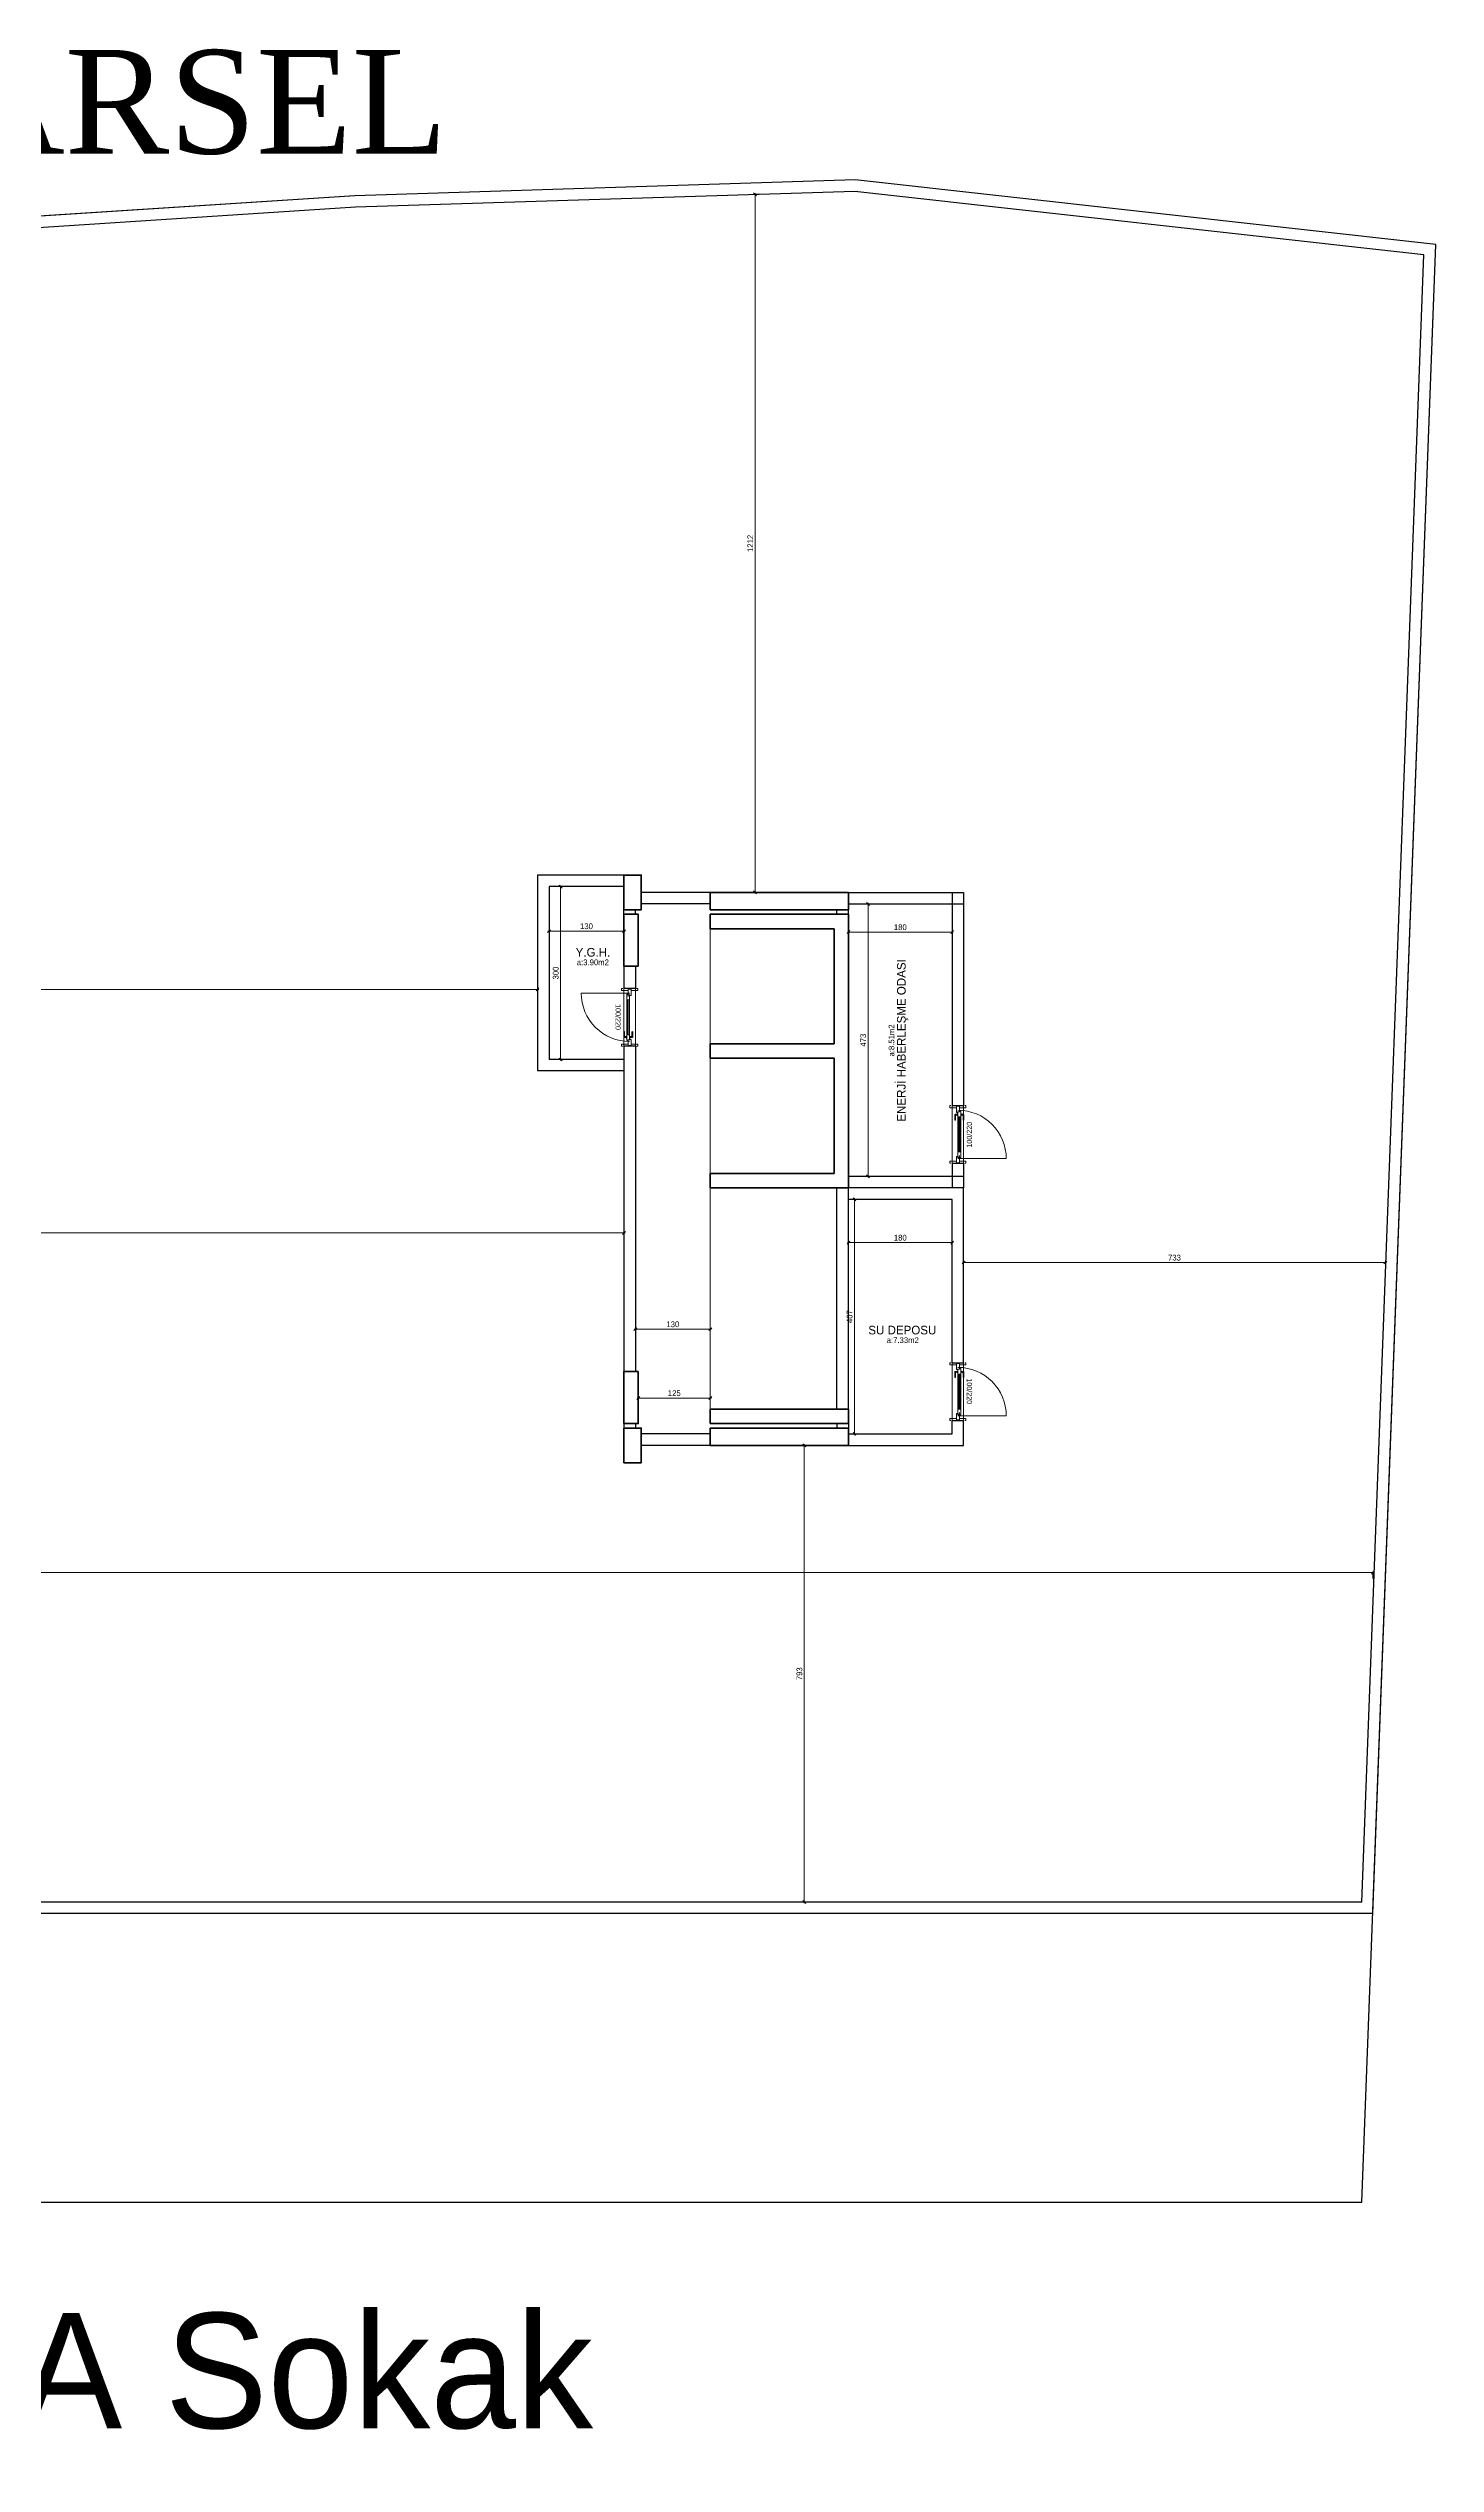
# Model space of a CAD drawing. Header units: centimetres. Extents: x 562865 to 1310255, y -148070 to 32737.
# Drawn here: x 628942 to 631351, y 16078 to 20271 of the extents above; entities that cross this region are included whole.
import ezdxf
from ezdxf.enums import TextEntityAlignment as Align

# ---------------------------------------------------------------- set-up
doc = ezdxf.new("R2010")
doc.units = ezdxf.units.CM
doc.header["$LTSCALE"] = 2.5
doc.layers.get('0').update_dxf_attribs({"color": 86})
for name, color, linetype in [('alan', 7, 'Continuous'), ('kapi-yazi', 7, 'Continuous'), ('mahal', 7, 'Continuous')]:
    doc.layers.add(name, color=color, linetype=linetype)
for name, color, linetype, lineweight in [('DUVAR', 4, 'Continuous', 30), ('duvar-kesim', 7, 'Continuous', 0), ('iç ölçü', 106, 'Continuous', 18), ('kapi', 9, 'Continuous', 0), ('kolon', 1, 'Continuous', 53), ('Z_YOL_ADI', 7, 'Continuous', 0)]:
    doc.layers.add(name, color=color, linetype=linetype, lineweight=lineweight)
doc.styles.add('autodim', font='times.ttf')
doc.styles.add('PINAR', font='comic.ttf')
doc.dimstyles.new('TEMİZ ÖLÇÜ', dxfattribs={"dimtxt": 10, "dimasz": 5, "dimexe": 1.8, "dimexo": 0.625, "dimgap": 3, "dimtad": 1, "dimdec": 0, "dimrnd": 0.5, "dimzin": 1, "dimdsep": 46, "dimtxsty": 'PINAR', "dimblk": 'OBLIQUE', "dimcen": 0.9, "dimdle": 2, "dimclrd": 256, "dimclre": 256, "dimclrt": 7, "dimadec": 0, "dimazin": 0, "dimtfac": 1, "dimtdec": 0, "dimtofl": 0, "dimtmove": 2, "dimatfit": 2, "dimfxl": 10, "dimfxlon": 1, "dimlwd": -1, "dimlwe": -1, "dimarcsym": 0})

# ---------------------------------------------------------------- blocks, each defined once
blk = doc.blocks.new('_Oblique')
at = {"color": 0, "linetype": 'ByBlock', "lineweight": -2}
blk.add_line((-0.5, -0.5), (0.5, 0.5), dxfattribs=at)
blk = doc.blocks.new('*D1443')
at = {"layer": 'Defpoints', "color": 0}
for p in [(630091.7, 17971), (629966.7, 17936.6), (629966.7, 17928.2)]:
    blk.add_point(p, dxfattribs=at)
at = {"layer": 'iç ölçü'}
for p, q in [((630093.7, 17928.2), (629964.7, 17928.2)), ((629966.7, 17936), (629966.7, 17926.4)), ((630091.7, 17938.2), (630091.7, 17926.4))]:
    blk.add_line(p, q, dxfattribs=at)
at = {"layer": 'iç ölçü', "linetype": 'ByBlock', "xscale": 5, "yscale": 5, "zscale": 5, "rotation": 180}
blk.add_blockref('_Oblique', (629966.7, 17928.2), dxfattribs=at)
at = {"layer": 'iç ölçü', "linetype": 'ByBlock', "xscale": 5, "yscale": 5, "zscale": 5}
blk.add_blockref('_Oblique', (630091.7, 17928.2), dxfattribs=at)
at = {"layer": 'iç ölçü', "color": 7, "insert": (630029.2, 17936.7), "char_height": 10, "attachment_point": 5, "style": 'PINAR'}
blk.add_mtext('125', dxfattribs=at)
blk = doc.blocks.new('*D1444')
at = {"layer": 'Defpoints', "color": 0}
for p in [(630091.7, 18047.8), (629961.7, 18030.3), (630091.7, 18030.3)]:
    blk.add_point(p, dxfattribs=at)
at = {"layer": 'iç ölçü'}
for p, q in [((629959.7, 18047.8), (630093.7, 18047.8)), ((629961.7, 18037.8), (629961.7, 18049.6)), ((630091.7, 18037.8), (630091.7, 18049.6))]:
    blk.add_line(p, q, dxfattribs=at)
at = {"layer": 'iç ölçü', "linetype": 'ByBlock', "xscale": 5, "yscale": 5, "zscale": 5, "rotation": 180}
blk.add_blockref('_Oblique', (629961.7, 18047.8), dxfattribs=at)
at = {"layer": 'iç ölçü', "linetype": 'ByBlock', "xscale": 5, "yscale": 5, "zscale": 5}
blk.add_blockref('_Oblique', (630091.7, 18047.8), dxfattribs=at)
at = {"layer": 'iç ölçü', "color": 7, "insert": (630026.7, 18056.2), "char_height": 10, "attachment_point": 5, "style": 'PINAR'}
blk.add_mtext('130', dxfattribs=at)
blk = doc.blocks.new('fm-door1')
at = {"linetype": 'Continuous'}
for p, q in [((0, 25), (0, -25)), ((100, 25), (0, 25)), ((80, 32), (80, 0)), ((84, 28), (128, 28)), ((90, 50), (910, 50)), ((90, 50), (90, 30)), ((100, 30), (90, 30)), ((100, 30), (100, -5)), ((100, 30), (100, -5)), ((100, 0), (900, 0)), ((190, 50), (190, 0)), ((810, 50), (810, 0)), ((910, 30), (900, 30)), ((900, 30), (900, -5)), ((900, 25), (1000, 25)), ((910, 50), (910, 30)), ((1000, 25), (1000, -25)), ((110, -25), (0, -25)), ((100, -5), (110, -5)), ((110, -5), (100, -5)), ((110, -5), (110, -25)), ((110, -25), (110, -5)), ((890, -25), (890, -5)), ((890, -5), (900, -5)), ((890, -25), (1000, -25))]:
    blk.add_line(p, q, dxfattribs=at)
at = {"color": 8, "linetype": 'Continuous'}
for p, q in [((190, 35), (810, 35)), ((190, 15), (810, 15))]:
    blk.add_line(p, q, dxfattribs=at)
at = {"linetype": 'Continuous'}
for points in [[(858, 58), (858, 89, 0.414214), (842, 104), (759, 104, 1), (759, 89), (835, 89, -0.414214), (842, 81), (842, 58)], [(858, -8), (858, -39, -0.414214), (842, -54), (759, -54, -1), (759, -39), (835, -39, 0.414214), (842, -31), (842, -8)]]:
    blk.add_lwpolyline(points, format="xyb", dxfattribs=at)
for points in [[(869, 50), (869, 58), (831, 58), (831, 50)], [(869, 0), (869, -8), (831, -8), (831, 0)]]:
    blk.add_lwpolyline(points, dxfattribs=at)
blk.add_circle((84, 32), 4.26, dxfattribs=at)
blk = doc.blocks.new('*D1437')
at = {"layer": 'Defpoints', "color": 0}
for p in [(629892.3, 18816), (629831.7, 18516), (629892.3, 18516)]:
    blk.add_point(p, dxfattribs=at)
at = {"layer": 'iç ölçü'}
for p, q in [((629841.7, 18816), (629829.9, 18816)), ((629831.7, 18818), (629831.7, 18514)), ((629841.7, 18516), (629829.9, 18516))]:
    blk.add_line(p, q, dxfattribs=at)
at = {"layer": 'iç ölçü', "linetype": 'ByBlock', "xscale": 5, "yscale": 5, "zscale": 5}
for p, rotation in [((629831.7, 18816), 90), ((629831.7, 18516), 270)]:
    blk.add_blockref('_Oblique', p, dxfattribs=dict(at, rotation=rotation))
at = {"layer": 'iç ölçü', "color": 7, "insert": (629823.3, 18666), "char_height": 10, "attachment_point": 5, "rotation": 90, "style": 'PINAR'}
blk.add_mtext('300', dxfattribs=at)
blk = doc.blocks.new('*D1438')
at = {"layer": 'Defpoints', "color": 0}
for p in [(629811.7, 18720.3), (629941.7, 18738.7), (629941.7, 18723)]:
    blk.add_point(p, dxfattribs=at)
at = {"layer": 'iç ölçü'}
for p, q in [((629809.7, 18738.7), (629943.7, 18738.7)), ((629811.7, 18728.7), (629811.7, 18740.5)), ((629941.7, 18728.7), (629941.7, 18740.5))]:
    blk.add_line(p, q, dxfattribs=at)
at = {"layer": 'iç ölçü', "linetype": 'ByBlock', "xscale": 5, "yscale": 5, "zscale": 5, "rotation": 180}
blk.add_blockref('_Oblique', (629811.7, 18738.7), dxfattribs=at)
at = {"layer": 'iç ölçü', "linetype": 'ByBlock', "xscale": 5, "yscale": 5, "zscale": 5}
blk.add_blockref('_Oblique', (629941.7, 18738.7), dxfattribs=at)
at = {"layer": 'iç ölçü', "color": 7, "insert": (629876.7, 18747.2), "char_height": 10, "attachment_point": 5, "style": 'PINAR'}
blk.add_mtext('130', dxfattribs=at)
blk = doc.blocks.new('*D1439')
at = {"layer": 'Defpoints', "color": 0}
for p in [(630447.3, 18786), (630365.7, 18313), (630447.3, 18313)]:
    blk.add_point(p, dxfattribs=at)
at = {"layer": 'iç ölçü'}
for p, q in [((630375.7, 18786), (630363.9, 18786)), ((630365.7, 18788), (630365.7, 18311)), ((630375.7, 18313), (630363.9, 18313))]:
    blk.add_line(p, q, dxfattribs=at)
at = {"layer": 'iç ölçü', "linetype": 'ByBlock', "xscale": 5, "yscale": 5, "zscale": 5}
for p, rotation in [((630365.7, 18786), 90), ((630365.7, 18313), 270)]:
    blk.add_blockref('_Oblique', p, dxfattribs=dict(at, rotation=rotation))
at = {"layer": 'iç ölçü', "color": 7, "insert": (630357.2, 18549.5), "char_height": 10, "attachment_point": 5, "rotation": 90, "style": 'PINAR'}
blk.add_mtext('473', dxfattribs=at)
blk = doc.blocks.new('*D1440')
at = {"layer": 'Defpoints', "color": 0}
for p in [(630331.7, 18723.6), (630511.7, 18737.1), (630511.7, 18723.6)]:
    blk.add_point(p, dxfattribs=at)
at = {"layer": 'iç ölçü'}
for p, q in [((630329.7, 18737.1), (630513.7, 18737.1)), ((630331.7, 18727.1), (630331.7, 18738.9)), ((630511.7, 18727.1), (630511.7, 18738.9))]:
    blk.add_line(p, q, dxfattribs=at)
at = {"layer": 'iç ölçü', "linetype": 'ByBlock', "xscale": 5, "yscale": 5, "zscale": 5, "rotation": 180}
blk.add_blockref('_Oblique', (630331.7, 18737.1), dxfattribs=at)
at = {"layer": 'iç ölçü', "linetype": 'ByBlock', "xscale": 5, "yscale": 5, "zscale": 5}
blk.add_blockref('_Oblique', (630511.7, 18737.1), dxfattribs=at)
at = {"layer": 'iç ölçü', "color": 7, "insert": (630421.7, 18745.5), "char_height": 10, "attachment_point": 5, "style": 'PINAR'}
blk.add_mtext('180', dxfattribs=at)
blk = doc.blocks.new('*D1441')
at = {"layer": 'Defpoints', "color": 0}
for p in [(630396, 18273), (630342.2, 17866), (630396, 17866)]:
    blk.add_point(p, dxfattribs=at)
at = {"layer": 'iç ölçü'}
for p, q in [((630352.2, 18273), (630340.4, 18273)), ((630342.2, 18275), (630342.2, 17864)), ((630352.2, 17866), (630340.4, 17866))]:
    blk.add_line(p, q, dxfattribs=at)
at = {"layer": 'iç ölçü', "linetype": 'ByBlock', "xscale": 5, "yscale": 5, "zscale": 5}
for p, rotation in [((630342.2, 18273), 90), ((630342.2, 17866), 270)]:
    blk.add_blockref('_Oblique', p, dxfattribs=dict(at, rotation=rotation))
at = {"layer": 'iç ölçü', "color": 7, "insert": (630333.7, 18069.5), "char_height": 10, "attachment_point": 5, "rotation": 90, "style": 'PINAR'}
blk.add_mtext('407', dxfattribs=at)
blk = doc.blocks.new('*D1442')
at = {"layer": 'Defpoints', "color": 0}
for p in [(630331.7, 18163.6), (630511.7, 18198.1), (630511.7, 18163.6)]:
    blk.add_point(p, dxfattribs=at)
at = {"layer": 'iç ölçü'}
for p, q in [((630331.7, 18188.1), (630331.7, 18199.9)), ((630511.7, 18188.1), (630511.7, 18199.9)), ((630329.7, 18198.1), (630513.7, 18198.1))]:
    blk.add_line(p, q, dxfattribs=at)
at = {"layer": 'iç ölçü', "linetype": 'ByBlock', "xscale": 5, "yscale": 5, "zscale": 5, "rotation": 180}
blk.add_blockref('_Oblique', (630331.7, 18198.1), dxfattribs=at)
at = {"layer": 'iç ölçü', "linetype": 'ByBlock', "xscale": 5, "yscale": 5, "zscale": 5}
blk.add_blockref('_Oblique', (630511.7, 18198.1), dxfattribs=at)
at = {"layer": 'iç ölçü', "color": 7, "insert": (630421.7, 18206.5), "char_height": 10, "attachment_point": 5, "style": 'PINAR'}
blk.add_mtext('180', dxfattribs=at)
blk = doc.blocks.new('*D1446')
at = {"layer": 'Defpoints', "color": 0}
for p in [(631242.2, 17625.1), (625902.5, 17544.1), (631242.2, 17561.6)]:
    blk.add_point(p, dxfattribs=at)
at = {"layer": 'iç ölçü'}
for p, q in [((625900.5, 17625.1), (631244.2, 17625.1)), ((625902.5, 17615.1), (625902.5, 17626.9)), ((631242.2, 17615.1), (631242.2, 17626.9))]:
    blk.add_line(p, q, dxfattribs=at)
at = {"layer": 'iç ölçü', "linetype": 'ByBlock', "xscale": 5, "yscale": 5, "zscale": 5, "rotation": 180}
blk.add_blockref('_Oblique', (625902.5, 17625.1), dxfattribs=at)
at = {"layer": 'iç ölçü', "linetype": 'ByBlock', "xscale": 5, "yscale": 5, "zscale": 5}
blk.add_blockref('_Oblique', (631242.2, 17625.1), dxfattribs=at)
at = {"layer": 'iç ölçü', "color": 7, "insert": (628572.4, 17633.6), "char_height": 10, "attachment_point": 5, "style": 'PINAR'}
blk.add_mtext('5340', dxfattribs=at)
blk = doc.blocks.new('*D1447')
at = {"layer": 'Defpoints', "color": 0}
for p in [(631264, 18163.5), (630531.7, 18141.2), (631264, 18140.2)]:
    blk.add_point(p, dxfattribs=at)
at = {"layer": 'iç ölçü'}
for p, q in [((630529.7, 18163.5), (631266, 18163.5)), ((630531.7, 18153.5), (630531.7, 18165.3)), ((631264, 18153.5), (631264, 18165.3))]:
    blk.add_line(p, q, dxfattribs=at)
at = {"layer": 'iç ölçü', "linetype": 'ByBlock', "xscale": 5, "yscale": 5, "zscale": 5, "rotation": 180}
blk.add_blockref('_Oblique', (630531.7, 18163.5), dxfattribs=at)
at = {"layer": 'iç ölçü', "linetype": 'ByBlock', "xscale": 5, "yscale": 5, "zscale": 5}
blk.add_blockref('_Oblique', (631264, 18163.5), dxfattribs=at)
at = {"layer": 'iç ölçü', "color": 7, "insert": (630897.8, 18171.9), "char_height": 10, "attachment_point": 5, "style": 'PINAR'}
blk.add_mtext('733', dxfattribs=at)
blk = doc.blocks.new('*D1451')
at = {"layer": 'Defpoints', "color": 0}
for p in [(630211.7, 17846), (630211.7, 17053.2), (630255, 17053.2)]:
    blk.add_point(p, dxfattribs=at)
at = {"layer": 'iç ölçü'}
for p, q in [((630245, 17846), (630256.8, 17846)), ((630255, 17848), (630255, 17051.2)), ((630245, 17053.2), (630256.8, 17053.2))]:
    blk.add_line(p, q, dxfattribs=at)
at = {"layer": 'iç ölçü', "linetype": 'ByBlock', "xscale": 5, "yscale": 5, "zscale": 5}
for p, rotation in [((630255, 17846), 90), ((630255, 17053.2), 270)]:
    blk.add_blockref('_Oblique', p, dxfattribs=dict(at, rotation=rotation))
at = {"layer": 'iç ölçü', "color": 7, "insert": (630246.5, 17449.6), "char_height": 10, "attachment_point": 5, "rotation": 90, "style": 'PINAR'}
blk.add_mtext('793', dxfattribs=at)
blk = doc.blocks.new('*D1452')
at = {"layer": 'Defpoints', "color": 0}
for p in [(630169.4, 20017.9), (630182.1, 20017.9), (630190, 18806)]:
    blk.add_point(p, dxfattribs=at)
at = {"layer": 'iç ölçü'}
for p, q in [((630179.4, 20017.9), (630167.6, 20017.9)), ((630169.4, 18804), (630169.4, 20019.9)), ((630179.4, 18806), (630167.6, 18806))]:
    blk.add_line(p, q, dxfattribs=at)
at = {"layer": 'iç ölçü', "linetype": 'ByBlock', "xscale": 5, "yscale": 5, "zscale": 5}
for p, rotation in [((630169.4, 20017.9), 90), ((630169.4, 18806), 270)]:
    blk.add_blockref('_Oblique', p, dxfattribs=dict(at, rotation=rotation))
at = {"layer": 'iç ölçü', "color": 7, "insert": (630161.1, 19411.9), "char_height": 10, "attachment_point": 5, "rotation": 90, "style": 'PINAR'}
blk.add_mtext('1212', dxfattribs=at)
blk = doc.blocks.new('*D1453')
at = {"layer": 'Defpoints', "color": 0}
for p in [(629791.7, 18637.6), (627473.5, 18581.2), (629791.7, 18581.2)]:
    blk.add_point(p, dxfattribs=at)
at = {"layer": 'iç ölçü'}
for p, q in [((627471.5, 18637.6), (629793.7, 18637.6)), ((627473.5, 18627.6), (627473.5, 18639.4)), ((629791.7, 18627.6), (629791.7, 18639.4))]:
    blk.add_line(p, q, dxfattribs=at)
at = {"layer": 'iç ölçü', "linetype": 'ByBlock', "xscale": 5, "yscale": 5, "zscale": 5, "rotation": 180}
blk.add_blockref('_Oblique', (627473.5, 18637.6), dxfattribs=at)
at = {"layer": 'iç ölçü', "linetype": 'ByBlock', "xscale": 5, "yscale": 5, "zscale": 5}
blk.add_blockref('_Oblique', (629791.7, 18637.6), dxfattribs=at)
at = {"layer": 'iç ölçü', "color": 7, "insert": (628632.6, 18646), "char_height": 10, "attachment_point": 5, "style": 'PINAR'}
blk.add_mtext('2318', dxfattribs=at)
blk = doc.blocks.new('*D1454')
at = {"layer": 'Defpoints', "color": 0}
for p in [(629941.7, 18214.8), (627323.5, 18077.5), (629941.7, 18077.5)]:
    blk.add_point(p, dxfattribs=at)
at = {"layer": 'iç ölçü'}
for p, q in [((627321.5, 18214.8), (629943.7, 18214.8)), ((627323.5, 18204.8), (627323.5, 18216.6)), ((629941.7, 18204.8), (629941.7, 18216.6))]:
    blk.add_line(p, q, dxfattribs=at)
at = {"layer": 'iç ölçü', "linetype": 'ByBlock', "xscale": 5, "yscale": 5, "zscale": 5, "rotation": 180}
blk.add_blockref('_Oblique', (627323.5, 18214.8), dxfattribs=at)
at = {"layer": 'iç ölçü', "linetype": 'ByBlock', "xscale": 5, "yscale": 5, "zscale": 5}
blk.add_blockref('_Oblique', (629941.7, 18214.8), dxfattribs=at)
at = {"layer": 'iç ölçü', "color": 7, "insert": (628632.6, 18223.3), "char_height": 10, "attachment_point": 5, "style": 'PINAR'}
blk.add_mtext('2618', dxfattribs=at)

msp = doc.modelspace()

# ---------------------------------------------------------------- linework, layer by layer
at = {"layer": 'DUVAR'}
for p, q in [((629474.7, 20015.5), (628309.7, 19939.9)), ((630343.4, 20043), (629474.7, 20015.5)), ((630342.6, 20023), (629475.7, 19995.5)), ((631330.8, 19913), (630342.6, 20023)), ((631351.4, 19930.8), (630343.4, 20043)), ((629475.7, 19995.5), (628310.8, 19919.9)), ((631223.4, 16532.2), (631351.4, 19930.8)), ((631223, 17053.2), (631330.8, 19913)), ((629791.7, 18836), (629791.7, 18496)), ((629941.7, 18836), (629791.7, 18836)), ((629811.7, 18816), (629811.7, 18516)), ((629941.7, 18816), (629811.7, 18816)), ((630091.7, 18806), (629971.7, 18806)), ((630091.7, 18786), (629971.7, 18786)), ((630331.7, 18806), (630531.7, 18806)), ((630331.7, 18786), (630531.7, 18786)), ((630511.7, 18806), (630511.7, 18435.8)), ((630531.7, 18806), (630531.7, 18435.8)), ((629941.7, 18768), (629941.7, 18776)), ((629961.7, 18768), (629961.7, 18776)), ((630311.7, 18768), (630311.7, 18776)), ((630331.7, 18768), (630331.7, 18776)), ((629941.7, 18678), (629941.7, 18639.1)), ((629961.7, 18678), (629961.7, 18639.1)), ((629961.7, 18639.1), (629941.7, 18639.1)), ((629941.7, 18539.1), (629941.7, 17974)), ((629961.7, 18539.1), (629941.7, 18539.1)), ((629961.7, 18539.1), (629961.7, 17974)), ((629941.7, 18496), (629791.7, 18496)), ((629941.7, 18516), (629811.7, 18516)), ((630511.7, 18435.8), (630531.7, 18435.8)), ((630511.7, 18335.8), (630511.7, 18293)), ((630511.7, 18335.8), (630531.7, 18335.8)), ((630531.7, 18335.8), (630531.7, 18293)), ((630311.7, 17909), (630311.7, 18293)), ((630531.7, 18313), (630331.7, 18313)), ((630331.7, 17909), (630331.7, 18293)), ((630531.7, 18293), (630331.7, 18293)), ((630531.7, 18293), (630331.7, 18293)), ((630531.7, 17989.4), (630531.7, 18293)), ((630511.7, 18273), (630331.7, 18273)), ((630511.7, 17989.4), (630511.7, 18273)), ((630511.7, 17989.4), (630531.7, 17989.4)), ((629941.7, 17884), (629941.7, 17877)), ((629961.7, 17884), (629961.7, 17877)), ((630091.7, 17866), (629971.7, 17866)), ((630311.7, 17884), (630311.7, 17876)), ((630311.7, 17884), (630311.7, 17876)), ((630331.7, 17884), (630331.7, 17876)), ((630331.7, 17884), (630331.7, 17876)), ((630331.7, 17866), (630511.7, 17866)), ((630511.7, 17866), (630511.7, 17889.4)), ((630511.7, 17889.4), (630531.7, 17889.4)), ((630531.7, 17846), (630531.7, 17889.4)), ((630091.7, 17846), (629971.7, 17846)), ((630331.7, 17846), (630531.7, 17846)), ((631242.3, 17033.2), (625877, 17033.2)), ((631223, 17053.2), (625897.2, 17053.2)), ((625871.6, 16532.2), (631223.4, 16532.2))]:
    msp.add_line(p, q, dxfattribs=at)
at = {"layer": 'duvar-kesim'}
for p, q in [((629941.7, 18639.1), (629941.7, 18539.1)), ((629961.7, 18639.1), (629961.7, 18539.1)), ((630511.7, 18335.8), (630511.7, 18435.8)), ((630531.7, 18335.8), (630531.7, 18435.8)), ((630511.7, 17889.4), (630511.7, 17989.4)), ((630531.7, 17889.4), (630531.7, 17989.4))]:
    msp.add_line(p, q, dxfattribs=at)
at = {"layer": 'iç ölçü'}
for p, q in [((630091.7, 18543), (630091.7, 18743)), ((630091.7, 18318), (630091.7, 18518)), ((630091.7, 18293), (630091.7, 17896.5))]:
    msp.add_line(p, q, dxfattribs=at)
msp.add_lwpolyline([(631242.3, 17033.2), (631351.4, 19930.8), (630343.4, 20043), (629474.7, 20015.5), (628309.7, 19939.9), (626048.6, 19846.5), (625907.2, 19830.7), (625877, 17033.2)], close=True, dxfattribs=at)
at = {"layer": 'kapi'}
for points in [[(629951.7, 18631.1), (629867.7, 18631.1, 0.414214), (629951.7, 18547.1, 0.414214)], [(630521.7, 18343.8), (630605.7, 18343.8, 0.414214), (630521.7, 18427.8, 0.414214)], [(630521.7, 17897.4), (630605.7, 17897.4, 0.414214), (630521.7, 17981.4, 0.414214)]]:
    msp.add_lwpolyline(points, format="xyb", dxfattribs=at)
for points in [[(629939.7, 18639.1), (629937.7, 18639.1), (629937.7, 18635.6), (629949.2, 18635.6)], [(629963.7, 18639.1), (629965.7, 18639.1), (629965.7, 18635.6), (629954.2, 18635.6)], [(629939.7, 18539.1), (629937.7, 18539.1), (629937.7, 18542.6), (629949.2, 18542.6)], [(629963.7, 18539.1), (629965.7, 18539.1), (629965.7, 18542.6), (629954.2, 18542.6)], [(630509.7, 18435.8), (630507.7, 18435.8), (630507.7, 18432.3), (630519.2, 18432.3)], [(630533.7, 18435.8), (630535.7, 18435.8), (630535.7, 18432.3), (630524.2, 18432.3)], [(630509.7, 18335.8), (630507.7, 18335.8), (630507.7, 18339.3), (630519.2, 18339.3)], [(630533.7, 18335.8), (630535.7, 18335.8), (630535.7, 18339.3), (630524.2, 18339.3)], [(630509.7, 17989.4), (630507.7, 17989.4), (630507.7, 17985.9), (630519.2, 17985.9)], [(630533.7, 17989.4), (630535.7, 17989.4), (630535.7, 17985.9), (630524.2, 17985.9)], [(630509.7, 17889.4), (630507.7, 17889.4), (630507.7, 17892.9), (630519.2, 17892.9)], [(630533.7, 17889.4), (630535.7, 17889.4), (630535.7, 17892.9), (630524.2, 17892.9)]]:
    msp.add_lwpolyline(points, dxfattribs=at)
at = {"layer": 'kolon'}
for p, q in [((630331.7, 18768), (630091.7, 18768)), ((630091.7, 18768), (630091.7, 18743)), ((630331.7, 18293), (630331.7, 18768)), ((630091.7, 18743), (630306.7, 18743)), ((630306.7, 18743), (630306.7, 18543)), ((630306.7, 18543), (630091.7, 18543)), ((630091.7, 18543), (630091.7, 18518)), ((630091.7, 18518), (630306.7, 18518)), ((630306.7, 18518), (630306.7, 18318)), ((630306.7, 18318), (630091.7, 18318)), ((630091.7, 18318), (630091.7, 18293)), ((630091.7, 18293), (630306.7, 18293)), ((630306.7, 18293), (630331.7, 18293)), ((630331.7, 17909), (630091.7, 17909)), ((630091.7, 17909), (630091.7, 17884)), ((630091.7, 17884), (630091.7, 17909)), ((630091.7, 17909), (630306.7, 17909)), ((630331.7, 17909), (630331.7, 17884)), ((630091.7, 17884), (630331.7, 17884)), ((630331.7, 17884), (630091.7, 17884))]:
    msp.add_line(p, q, dxfattribs=at)
for points in [[(629941.7, 18836), (629971.7, 18836), (629971.7, 18776), (629941.7, 18776)], [(630331.7, 18776), (630331.7, 18806), (630091.7, 18806), (630091.7, 18776)], [(629966.7, 18678), (629941.7, 18678), (629941.7, 18768), (629966.7, 18768)], [(629966.7, 17974), (629941.7, 17974), (629941.7, 17884), (629966.7, 17884)], [(629941.7, 17876), (629971.7, 17876), (629971.7, 17816), (629941.7, 17816)], [(630331.7, 17876), (630331.7, 17846), (630091.7, 17846), (630091.7, 17876)], [(630331.7, 17876), (630331.7, 17846), (630091.7, 17846), (630091.7, 17876)]]:
    msp.add_lwpolyline(points, close=True, dxfattribs=at)

# ---------------------------------------------------------------- block references
at = {"layer": 'kapi', "xscale": -0.098, "yscale": 0.1, "zscale": 0.098}
for p, rotation in [((629951.7, 18638.1), 90), ((630521.7, 18336.8), 270), ((630521.7, 17890.4), 270)]:
    msp.add_blockref('fm-door1', p, dxfattribs=dict(at, rotation=rotation))

# ---------------------------------------------------------------- texts
at = {"layer": 'alan', "style": 'PINAR'}
for s, p in [('a:3.90m2', (629887.8, 18679.6)), ('a:7.33m2', (630426, 18023.7))]:
    msp.add_text(s, height=10, dxfattribs=at).set_placement(p, align=Align.CENTER)
msp.add_text('a:8.51m2', height=10, rotation=90, dxfattribs=at).set_placement((630411.4, 18549), align=Align.CENTER)
at = {"layer": 'kapi-yazi', "style": 'PINAR'}
for rotation, p in [(270, (629931.7, 18589.7)), (90, (630541.7, 18385.3)), (270, (630541.7, 17940))]:
    msp.add_text('100/220', height=9, rotation=rotation, dxfattribs=at).set_placement(p, align=Align.MIDDLE_CENTER)
at = {"layer": 'mahal'}
for s, height, style, p in [('821 ADA 5 PARSEL', 180, 'autodim', (628460.9, 20088.6)), ('Y.G.H.', 15, 'PINAR', (629888, 18694.6)), ('SU DEPOSU', 15, 'PINAR', (630425.2, 18038.7))]:
    msp.add_text(s, height=height, dxfattribs=dict(at, style=style)).set_placement(p, align=Align.CENTER)
at = {"layer": 'mahal', "style": 'PINAR'}
msp.add_text('ENERJİ HABERLEŞME ODASI', height=15, rotation=90, dxfattribs=at).set_placement((630431, 18549), align=Align.CENTER)
at = {"layer": 'Z_YOL_ADI', "style": 'PINAR'}
msp.add_text('HAYDAR PAŞA Sokak', height=200, dxfattribs=at).set_placement((627167.9, 16139.8))

# ---------------------------------------------------------------- dimensions: what is measured, and where the dimension line sits
at = {"layer": 'iç ölçü'}
for base, p1, p2, angle, picture, middle in [((630169.4, 20017.9), (630190, 18806), (630182.1, 20017.9), 90, '*D1452', (630161.1, 19411.9)), ((629831.7, 18516), (629892.3, 18816), (629892.3, 18516), 90, '*D1437', (629823.3, 18666)), ((630365.7, 18313), (630447.3, 18786), (630447.3, 18313), 90, '*D1439', (630357.2, 18549.5)), ((629941.7, 18738.7), (629811.7, 18720.3), (629941.7, 18723), 180, '*D1438', (629876.7, 18747.2)), ((630511.7, 18737.1), (630331.7, 18723.6), (630511.7, 18723.6), 180, '*D1440', (630421.7, 18745.5)), ((630342.2, 17866), (630396, 18273), (630396, 17866), 90, '*D1441', (630333.7, 18069.5)), ((630511.7, 18198.1), (630331.7, 18163.6), (630511.7, 18163.6), 180, '*D1442', (630421.7, 18206.5)), ((630091.7, 18047.8), (629961.7, 18030.3), (630091.7, 18030.3), 180, '*D1444', (630026.7, 18056.2)), ((629966.7, 17928.2), (630091.7, 17971), (629966.7, 17936.6), 180, '*D1443', (630029.2, 17936.7)), ((630255, 17053.2), (630211.7, 17846), (630211.7, 17053.2), 90, '*D1451', (630246.5, 17449.6))]:
    dim = msp.add_linear_dim(base=base, p1=p1, p2=p2, angle=angle, dimstyle='TEMİZ ÖLÇÜ', override={"dimarcsym": 1}, dxfattribs=at)
    dim.commit()
    dim.dimension.update_dxf_attribs({"geometry": picture, "text_midpoint": middle})
for base, p1, p2, picture, middle in [((629791.7, 18637.6), (627473.5, 18581.2), (629791.7, 18581.2), '*D1453', (628632.6, 18646)), ((629941.7, 18214.8), (627323.5, 18077.5), (629941.7, 18077.5), '*D1454', (628632.6, 18223.3)), ((631264, 18163.5), (630531.7, 18141.2), (631264, 18140.2), '*D1447', (630897.8, 18171.9)), ((631242.2, 17625.1), (625902.5, 17544.1), (631242.2, 17561.6), '*D1446', (628572.4, 17633.6))]:
    dim = msp.add_linear_dim(base=base, p1=p1, p2=p2, dimstyle='TEMİZ ÖLÇÜ', override={"dimarcsym": 1}, dxfattribs=at)
    dim.commit()
    dim.dimension.update_dxf_attribs({"geometry": picture, "text_midpoint": middle})

doc.saveas('drawing.dxf')
